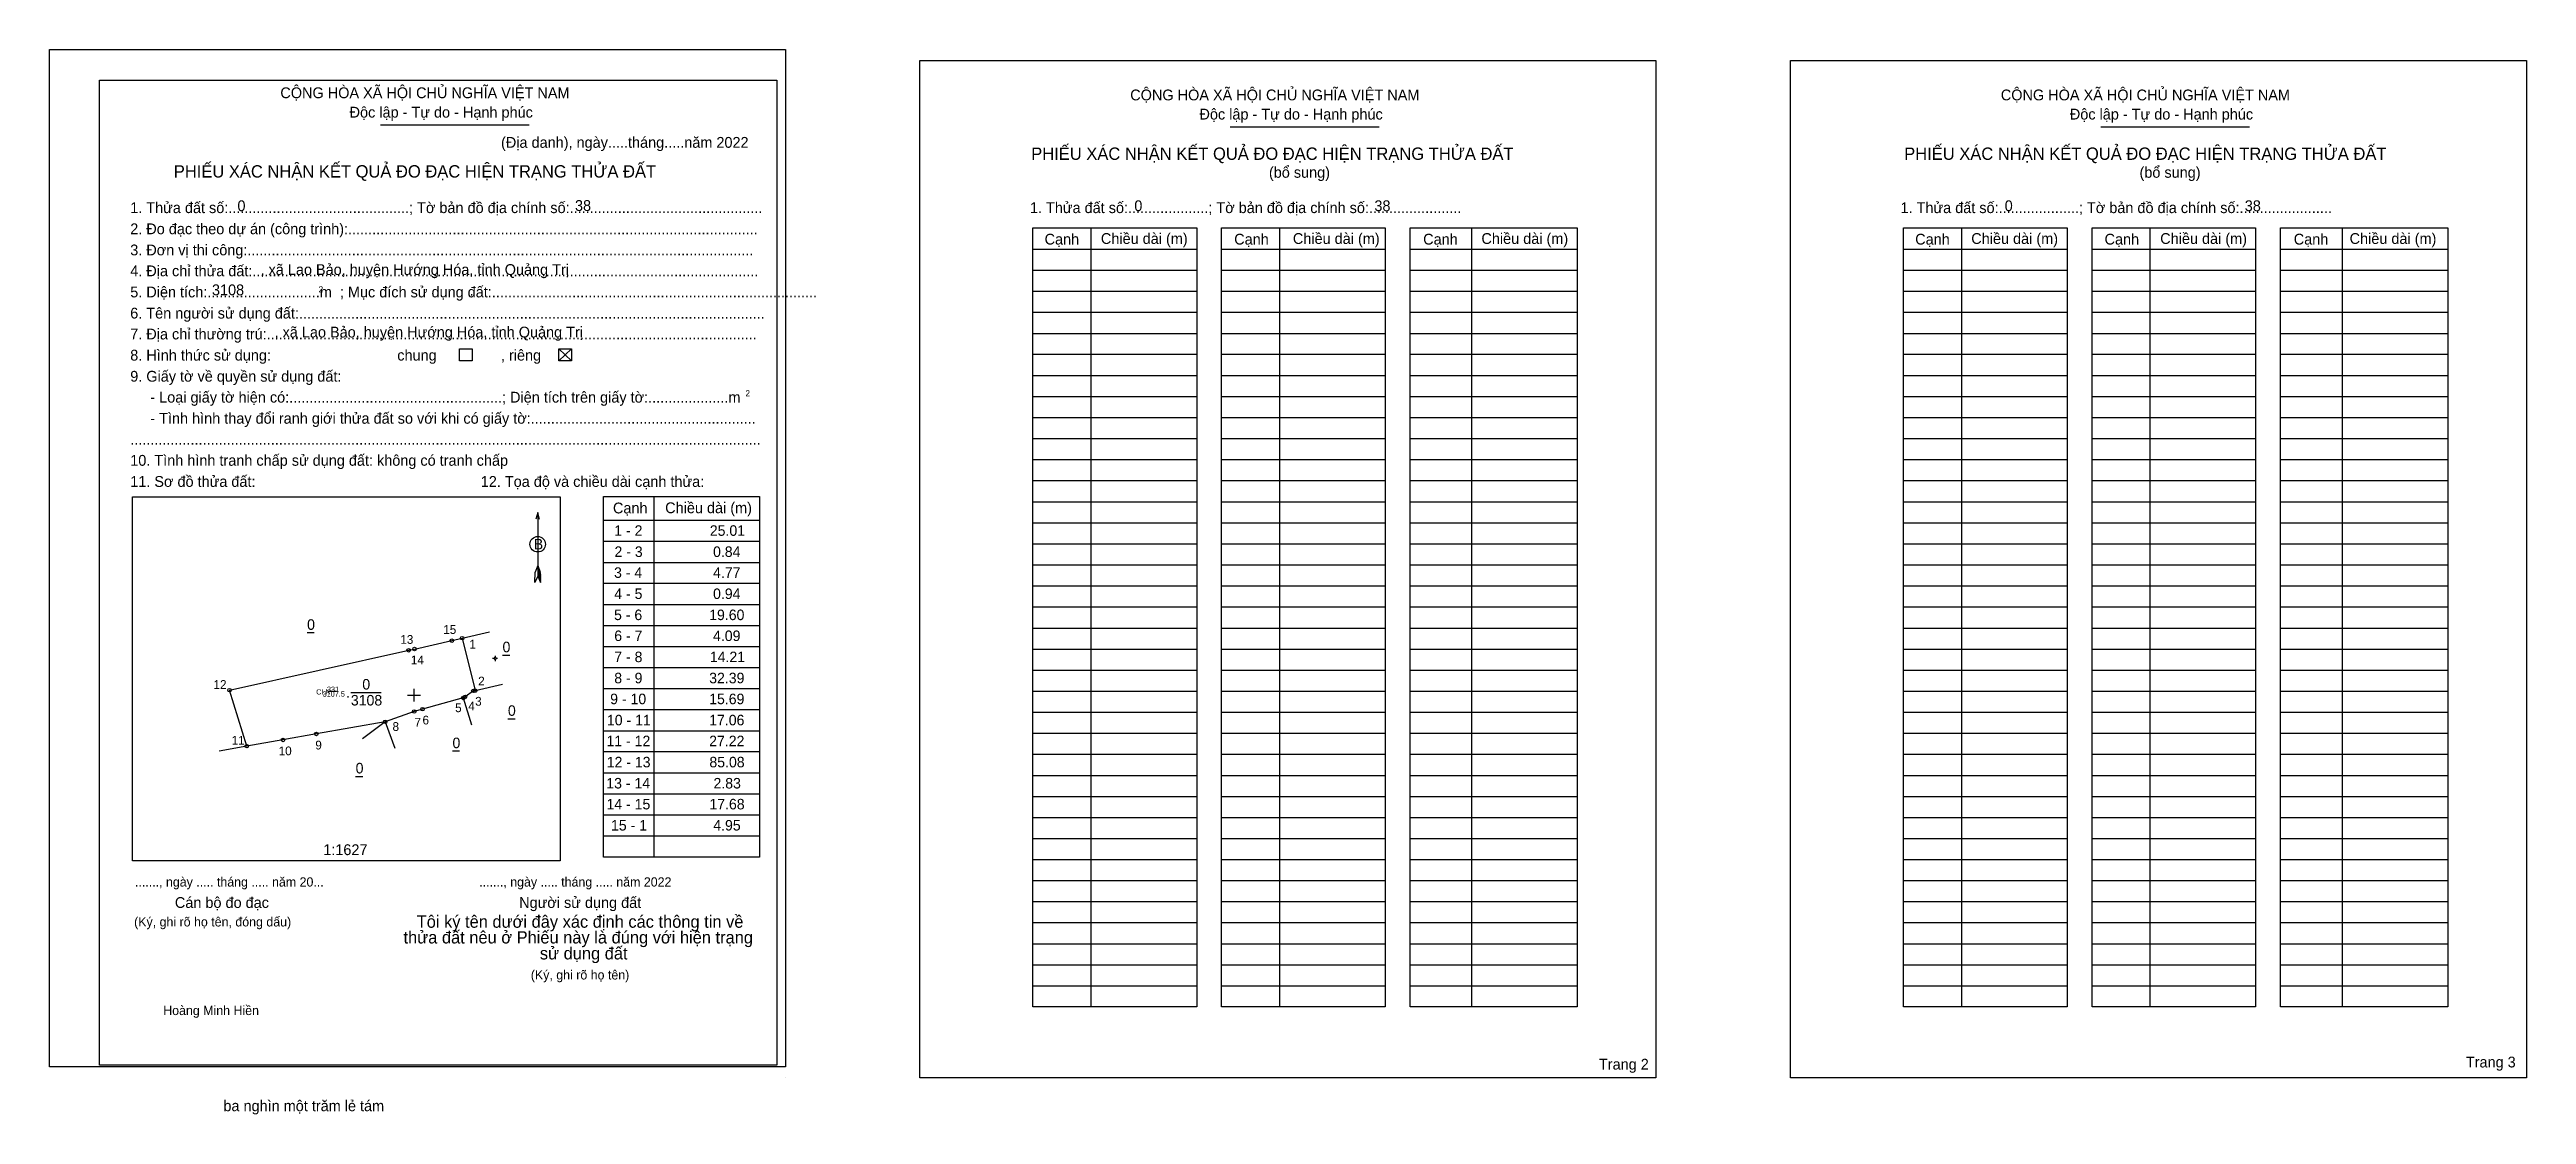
# Model space of a CAD drawing. Extents: x 534410 to 1431952, y 1835183 to 4830028.
# Drawn here: x 535931 to 537079, y 1836405 to 1836899 of the extents above.
import ezdxf

# ---------------------------------------------------------------- set-up
doc = ezdxf.new("R2010")
doc.units = 0
for name, color, linetype in [('Level 1', 7, 'Continuous'), ('Level 10', 7, 'Continuous'), ('Level 11', 7, 'Continuous'), ('Level 13', 7, 'Continuous'), ('Level 2', 7, 'Continuous'), ('Level 27', 7, 'Continuous'), ('Level 3', 7, 'Continuous'), ('Level 36', 7, 'Continuous'), ('Level 40', 7, 'Continuous'), ('Level 48', 7, 'Continuous'), ('Level 50', 7, 'Continuous'), ('Level 52', 7, 'Continuous'), ('Level 6', 7, 'Continuous'), ('Level 63', 7, 'Continuous'), ('Level 9', 7, 'Continuous')]:
    doc.layers.add(name, color=color, linetype=linetype)

msp = doc.modelspace()

# ---------------------------------------------------------------- linework, layer by layer
at = {"layer": 'Level 1'}
for p, q in [((535931, 1836894.4), (535931, 1836894.4)), ((536334.5, 1836894.4), (536334.5, 1836894.4)), ((536084.4, 1836864.5), (536153.4, 1836864.5)), ((536478.4, 1836863.6), (536547.4, 1836863.6)), ((536881.9, 1836863.6), (536950.9, 1836863.6)), ((536413.8, 1836816.7), (536413.8, 1836455.4)), ((536501.2, 1836816.7), (536501.2, 1836455.4)), ((536590.2, 1836816.7), (536590.2, 1836455.4)), ((536817.3, 1836816.7), (536817.3, 1836455.4)), ((536904.7, 1836816.7), (536904.7, 1836455.4)), ((536993.8, 1836816.7), (536993.8, 1836455.4)), ((536386.9, 1836806.9), (536462.8, 1836806.9)), ((536386.9, 1836797.1), (536462.8, 1836797.1)), ((536474.3, 1836806.9), (536550.2, 1836806.9)), ((536474.3, 1836797.1), (536550.2, 1836797.1)), ((536561.7, 1836806.9), (536639.2, 1836806.9)), ((536561.7, 1836797.1), (536639.2, 1836797.1)), ((536790.5, 1836806.9), (536866.3, 1836806.9)), ((536790.5, 1836797.1), (536866.3, 1836797.1)), ((536877.9, 1836806.9), (536953.7, 1836806.9)), ((536877.9, 1836797.1), (536953.7, 1836797.1)), ((536965.3, 1836806.9), (537042.8, 1836806.9)), ((536965.3, 1836797.1), (537042.8, 1836797.1)), ((536386.9, 1836787.4), (536462.8, 1836787.4)), ((536474.3, 1836787.4), (536550.2, 1836787.4)), ((536561.7, 1836787.4), (536639.2, 1836787.4)), ((536790.5, 1836787.4), (536866.3, 1836787.4)), ((536877.9, 1836787.4), (536953.7, 1836787.4)), ((536965.3, 1836787.4), (537042.8, 1836787.4)), ((536386.9, 1836777.6), (536462.8, 1836777.6)), ((536474.3, 1836777.6), (536550.2, 1836777.6)), ((536561.7, 1836777.6), (536639.2, 1836777.6)), ((536790.5, 1836777.6), (536866.3, 1836777.6)), ((536877.9, 1836777.6), (536953.7, 1836777.6)), ((536965.3, 1836777.6), (537042.8, 1836777.6)), ((536386.9, 1836767.8), (536462.8, 1836767.8)), ((536474.3, 1836767.8), (536550.2, 1836767.8)), ((536561.7, 1836767.8), (536639.2, 1836767.8)), ((536790.5, 1836767.8), (536866.3, 1836767.8)), ((536877.9, 1836767.8), (536953.7, 1836767.8)), ((536965.3, 1836767.8), (537042.8, 1836767.8)), ((536167.1, 1836760.6), (536173, 1836755.1)), ((536167.1, 1836755.1), (536173, 1836760.6)), ((536386.9, 1836758.1), (536462.8, 1836758.1)), ((536474.3, 1836758.1), (536550.2, 1836758.1)), ((536561.7, 1836758.1), (536639.2, 1836758.1)), ((536790.5, 1836758.1), (536866.3, 1836758.1)), ((536877.9, 1836758.1), (536953.7, 1836758.1)), ((536965.3, 1836758.1), (537042.8, 1836758.1)), ((536386.9, 1836748.3), (536462.8, 1836748.3)), ((536474.3, 1836748.3), (536550.2, 1836748.3)), ((536561.7, 1836748.3), (536639.2, 1836748.3)), ((536790.5, 1836748.3), (536866.3, 1836748.3)), ((536877.9, 1836748.3), (536953.7, 1836748.3)), ((536965.3, 1836748.3), (537042.8, 1836748.3)), ((536386.9, 1836738.5), (536462.8, 1836738.5)), ((536386.9, 1836728.8), (536462.8, 1836728.8)), ((536474.3, 1836738.5), (536550.2, 1836738.5)), ((536474.3, 1836728.8), (536550.2, 1836728.8)), ((536561.7, 1836738.5), (536639.2, 1836738.5)), ((536561.7, 1836728.8), (536639.2, 1836728.8)), ((536790.5, 1836738.5), (536866.3, 1836738.5)), ((536790.5, 1836728.8), (536866.3, 1836728.8)), ((536877.9, 1836738.5), (536953.7, 1836738.5)), ((536877.9, 1836728.8), (536953.7, 1836728.8)), ((536965.3, 1836738.5), (537042.8, 1836738.5)), ((536965.3, 1836728.8), (537042.8, 1836728.8)), ((536386.9, 1836719), (536462.8, 1836719)), ((536474.3, 1836719), (536550.2, 1836719)), ((536561.7, 1836719), (536639.2, 1836719)), ((536790.5, 1836719), (536866.3, 1836719)), ((536877.9, 1836719), (536953.7, 1836719)), ((536965.3, 1836719), (537042.8, 1836719)), ((536386.9, 1836709.3), (536462.8, 1836709.3)), ((536474.3, 1836709.3), (536550.2, 1836709.3)), ((536561.7, 1836709.3), (536639.2, 1836709.3)), ((536790.5, 1836709.3), (536866.3, 1836709.3)), ((536877.9, 1836709.3), (536953.7, 1836709.3)), ((536965.3, 1836709.3), (537042.8, 1836709.3)), ((536386.9, 1836699.5), (536462.8, 1836699.5)), ((536474.3, 1836699.5), (536550.2, 1836699.5)), ((536561.7, 1836699.5), (536639.2, 1836699.5)), ((536790.5, 1836699.5), (536866.3, 1836699.5)), ((536877.9, 1836699.5), (536953.7, 1836699.5)), ((536965.3, 1836699.5), (537042.8, 1836699.5)), ((535969.4, 1836692), (535969.4, 1836692)), ((536157.3, 1836684.7), (536157.3, 1836655.2)), ((536187.8, 1836681.2), (536260.2, 1836681.2)), ((536211.2, 1836692.1), (536211.2, 1836524.9)), ((536386.9, 1836689.7), (536462.8, 1836689.7)), ((536474.3, 1836689.7), (536550.2, 1836689.7)), ((536561.7, 1836689.7), (536639.2, 1836689.7)), ((536790.5, 1836689.7), (536866.3, 1836689.7)), ((536877.9, 1836689.7), (536953.7, 1836689.7)), ((536965.3, 1836689.7), (537042.8, 1836689.7)), ((536187.8, 1836671.4), (536260.2, 1836671.4)), ((536386.9, 1836680), (536462.8, 1836680)), ((536386.9, 1836670.2), (536462.8, 1836670.2)), ((536474.3, 1836680), (536550.2, 1836680)), ((536474.3, 1836670.2), (536550.2, 1836670.2)), ((536561.7, 1836680), (536639.2, 1836680)), ((536561.7, 1836670.2), (536639.2, 1836670.2)), ((536790.5, 1836680), (536866.3, 1836680)), ((536790.5, 1836670.2), (536866.3, 1836670.2)), ((536877.9, 1836680), (536953.7, 1836680)), ((536877.9, 1836670.2), (536953.7, 1836670.2)), ((536965.3, 1836680), (537042.8, 1836680)), ((536965.3, 1836670.2), (537042.8, 1836670.2)), ((536157.3, 1836660.1), (536156.1, 1836657.1)), ((536157.3, 1836660.1), (536158.5, 1836657.1)), ((536157.3, 1836659.6), (536158.5, 1836656.6)), ((536157.3, 1836659.2), (536158.5, 1836656.2)), ((536157.3, 1836658.8), (536158.6, 1836655.8)), ((536157.3, 1836658.4), (536158.6, 1836655.3)), ((536187.8, 1836661.6), (536260.2, 1836661.6)), ((536386.9, 1836660.4), (536462.8, 1836660.4)), ((536474.3, 1836660.4), (536550.2, 1836660.4)), ((536561.7, 1836660.4), (536639.2, 1836660.4)), ((536790.5, 1836660.4), (536866.3, 1836660.4)), ((536877.9, 1836660.4), (536953.7, 1836660.4)), ((536965.3, 1836660.4), (537042.8, 1836660.4)), ((536156, 1836652.2), (536156.1, 1836657.1)), ((536157.3, 1836655.2), (536156, 1836652.2)), ((536157.3, 1836657.9), (536158.6, 1836654.9)), ((536157.3, 1836657.5), (536158.6, 1836654.4)), ((536157.3, 1836657.1), (536158.6, 1836654)), ((536157.3, 1836656.7), (536158.6, 1836653.6)), ((536157.3, 1836656.2), (536158.6, 1836653.1)), ((536157.3, 1836655.8), (536158.6, 1836652.7)), ((536157.3, 1836655.2), (536158.6, 1836652.2)), ((536158.6, 1836652.2), (536158.5, 1836657.1)), ((536187.8, 1836651.9), (536260.2, 1836651.9)), ((536386.9, 1836650.7), (536462.8, 1836650.7)), ((536474.3, 1836650.7), (536550.2, 1836650.7)), ((536561.7, 1836650.7), (536639.2, 1836650.7)), ((536790.5, 1836650.7), (536866.3, 1836650.7)), ((536877.9, 1836650.7), (536953.7, 1836650.7)), ((536965.3, 1836650.7), (537042.8, 1836650.7)), ((536187.8, 1836642.1), (536260.2, 1836642.1)), ((536386.9, 1836640.9), (536462.8, 1836640.9)), ((536474.3, 1836640.9), (536550.2, 1836640.9)), ((536561.7, 1836640.9), (536639.2, 1836640.9)), ((536790.5, 1836640.9), (536866.3, 1836640.9)), ((536877.9, 1836640.9), (536953.7, 1836640.9)), ((536965.3, 1836640.9), (537042.8, 1836640.9)), ((536187.8, 1836632.3), (536260.2, 1836632.3)), ((536386.9, 1836631.1), (536462.8, 1836631.1)), ((536474.3, 1836631.1), (536550.2, 1836631.1)), ((536561.7, 1836631.1), (536639.2, 1836631.1)), ((536790.5, 1836631.1), (536866.3, 1836631.1)), ((536877.9, 1836631.1), (536953.7, 1836631.1)), ((536965.3, 1836631.1), (537042.8, 1836631.1)), ((536187.8, 1836622.6), (536260.2, 1836622.6)), ((536187.8, 1836612.8), (536260.2, 1836612.8)), ((536386.9, 1836621.4), (536462.8, 1836621.4)), ((536474.3, 1836621.4), (536550.2, 1836621.4)), ((536561.7, 1836621.4), (536639.2, 1836621.4)), ((536790.5, 1836621.4), (536866.3, 1836621.4)), ((536877.9, 1836621.4), (536953.7, 1836621.4)), ((536965.3, 1836621.4), (537042.8, 1836621.4)), ((536187.8, 1836603.1), (536260.2, 1836603.1)), ((536386.9, 1836611.6), (536462.8, 1836611.6)), ((536386.9, 1836601.9), (536462.8, 1836601.9)), ((536474.3, 1836611.6), (536550.2, 1836611.6)), ((536474.3, 1836601.9), (536550.2, 1836601.9)), ((536561.7, 1836611.6), (536639.2, 1836611.6)), ((536561.7, 1836601.9), (536639.2, 1836601.9)), ((536790.5, 1836611.6), (536866.3, 1836611.6)), ((536790.5, 1836601.9), (536866.3, 1836601.9)), ((536877.9, 1836611.6), (536953.7, 1836611.6)), ((536877.9, 1836601.9), (536953.7, 1836601.9)), ((536965.3, 1836611.6), (537042.8, 1836611.6)), ((536965.3, 1836601.9), (537042.8, 1836601.9)), ((536187.8, 1836593.3), (536260.2, 1836593.3)), ((536386.9, 1836592.1), (536462.8, 1836592.1)), ((536474.3, 1836592.1), (536550.2, 1836592.1)), ((536561.7, 1836592.1), (536639.2, 1836592.1)), ((536790.5, 1836592.1), (536866.3, 1836592.1)), ((536877.9, 1836592.1), (536953.7, 1836592.1)), ((536965.3, 1836592.1), (537042.8, 1836592.1)), ((536187.8, 1836583.5), (536260.2, 1836583.5)), ((536386.9, 1836582.3), (536462.8, 1836582.3)), ((536474.3, 1836582.3), (536550.2, 1836582.3)), ((536561.7, 1836582.3), (536639.2, 1836582.3)), ((536790.5, 1836582.3), (536866.3, 1836582.3)), ((536877.9, 1836582.3), (536953.7, 1836582.3)), ((536965.3, 1836582.3), (537042.8, 1836582.3)), ((536187.8, 1836573.8), (536260.2, 1836573.8)), ((536386.9, 1836572.6), (536462.8, 1836572.6)), ((536474.3, 1836572.6), (536550.2, 1836572.6)), ((536561.7, 1836572.6), (536639.2, 1836572.6)), ((536790.5, 1836572.6), (536866.3, 1836572.6)), ((536877.9, 1836572.6), (536953.7, 1836572.6)), ((536965.3, 1836572.6), (537042.8, 1836572.6)), ((536187.8, 1836564), (536260.2, 1836564)), ((536386.9, 1836562.8), (536462.8, 1836562.8)), ((536474.3, 1836562.8), (536550.2, 1836562.8)), ((536561.7, 1836562.8), (536639.2, 1836562.8)), ((536790.5, 1836562.8), (536866.3, 1836562.8)), ((536877.9, 1836562.8), (536953.7, 1836562.8)), ((536965.3, 1836562.8), (537042.8, 1836562.8)), ((536187.8, 1836554.2), (536260.2, 1836554.2)), ((536187.8, 1836544.5), (536260.2, 1836544.5)), ((536386.9, 1836553), (536462.8, 1836553)), ((536474.3, 1836553), (536550.2, 1836553)), ((536561.7, 1836553), (536639.2, 1836553)), ((536790.5, 1836553), (536866.3, 1836553)), ((536877.9, 1836553), (536953.7, 1836553)), ((536965.3, 1836553), (537042.8, 1836553)), ((536187.8, 1836534.7), (536260.2, 1836534.7)), ((536386.9, 1836543.3), (536462.8, 1836543.3)), ((536386.9, 1836533.5), (536462.8, 1836533.5)), ((536474.3, 1836543.3), (536550.2, 1836543.3)), ((536474.3, 1836533.5), (536550.2, 1836533.5)), ((536561.7, 1836543.3), (536639.2, 1836543.3)), ((536561.7, 1836533.5), (536639.2, 1836533.5)), ((536790.5, 1836543.3), (536866.3, 1836543.3)), ((536790.5, 1836533.5), (536866.3, 1836533.5)), ((536877.9, 1836543.3), (536953.7, 1836543.3)), ((536877.9, 1836533.5), (536953.7, 1836533.5)), ((536965.3, 1836543.3), (537042.8, 1836543.3)), ((536965.3, 1836533.5), (537042.8, 1836533.5)), ((536167.7, 1836523.1), (536167.7, 1836523.1)), ((536386.9, 1836523.7), (536462.8, 1836523.7)), ((536474.3, 1836523.7), (536550.2, 1836523.7)), ((536561.7, 1836523.7), (536639.2, 1836523.7)), ((536790.5, 1836523.7), (536866.3, 1836523.7)), ((536877.9, 1836523.7), (536953.7, 1836523.7)), ((536965.3, 1836523.7), (537042.8, 1836523.7)), ((536386.9, 1836514), (536462.8, 1836514)), ((536474.3, 1836514), (536550.2, 1836514)), ((536561.7, 1836514), (536639.2, 1836514)), ((536790.5, 1836514), (536866.3, 1836514)), ((536877.9, 1836514), (536953.7, 1836514)), ((536965.3, 1836514), (537042.8, 1836514)), ((536386.9, 1836504.2), (536462.8, 1836504.2)), ((536474.3, 1836504.2), (536550.2, 1836504.2)), ((536561.7, 1836504.2), (536639.2, 1836504.2)), ((536790.5, 1836504.2), (536866.3, 1836504.2)), ((536877.9, 1836504.2), (536953.7, 1836504.2)), ((536965.3, 1836504.2), (537042.8, 1836504.2)), ((536386.9, 1836494.5), (536462.8, 1836494.5)), ((536474.3, 1836494.5), (536550.2, 1836494.5)), ((536561.7, 1836494.5), (536639.2, 1836494.5)), ((536790.5, 1836494.5), (536866.3, 1836494.5)), ((536877.9, 1836494.5), (536953.7, 1836494.5)), ((536965.3, 1836494.5), (537042.8, 1836494.5)), ((536386.9, 1836484.7), (536462.8, 1836484.7)), ((536386.9, 1836474.9), (536462.8, 1836474.9)), ((536474.3, 1836484.7), (536550.2, 1836484.7)), ((536474.3, 1836474.9), (536550.2, 1836474.9)), ((536561.7, 1836484.7), (536639.2, 1836484.7)), ((536561.7, 1836474.9), (536639.2, 1836474.9)), ((536790.5, 1836484.7), (536866.3, 1836484.7)), ((536790.5, 1836474.9), (536866.3, 1836474.9)), ((536877.9, 1836484.7), (536953.7, 1836484.7)), ((536877.9, 1836474.9), (536953.7, 1836474.9)), ((536965.3, 1836484.7), (537042.8, 1836484.7)), ((536965.3, 1836474.9), (537042.8, 1836474.9)), ((536386.9, 1836465.2), (536462.8, 1836465.2)), ((536474.3, 1836465.2), (536550.2, 1836465.2)), ((536561.7, 1836465.2), (536639.2, 1836465.2)), ((536790.5, 1836465.2), (536866.3, 1836465.2)), ((536877.9, 1836465.2), (536953.7, 1836465.2)), ((536965.3, 1836465.2), (537042.8, 1836465.2)), ((536272.2, 1836422.5), (536272.2, 1836422.5)), ((536675.7, 1836422.5), (536675.7, 1836422.5))]:
    msp.add_line(p, q, dxfattribs=at)
for points in [[(536386.9, 1836816.7), (536462.8, 1836816.7), (536462.8, 1836455.4), (536386.9, 1836455.4)], [(536474.3, 1836816.7), (536550.2, 1836816.7), (536550.2, 1836455.4), (536474.3, 1836455.4)], [(536561.7, 1836816.7), (536639.2, 1836816.7), (536639.2, 1836455.4), (536561.7, 1836455.4)], [(536790.5, 1836816.7), (536866.3, 1836816.7), (536866.3, 1836455.4), (536790.5, 1836455.4)], [(536877.9, 1836816.7), (536953.7, 1836816.7), (536953.7, 1836455.4), (536877.9, 1836455.4)], [(536965.3, 1836816.7), (537042.8, 1836816.7), (537042.8, 1836455.4), (536965.3, 1836455.4)], [(535969.4, 1836692), (536167.7, 1836692), (536167.7, 1836523.1), (535969.4, 1836523.1)], [(536187.8, 1836692.1), (536260.2, 1836692.1), (536260.2, 1836524.9), (536187.8, 1836524.9)]]:
    msp.add_lwpolyline(points, close=True, dxfattribs=at)
msp.add_lwpolyline([(536158.1, 1836681.6), (536157.3, 1836684.7), (536156.4, 1836681.6)], dxfattribs=at)
msp.add_circle((536157.3, 1836670), 3.6, dxfattribs=at)
at = {"layer": 'Level 10'}
msp.add_lwpolyline([(536022.4, 1836576.3), (536014.4, 1836602.3), (536097.5, 1836620.8), (536100.2, 1836621.4), (536117.5, 1836625.3), (536122.3, 1836626.4), (536128.3, 1836602.1), (536127.5, 1836602), (536123.6, 1836599.2), (536122.8, 1836598.7), (536103.9, 1836593.5), (536100, 1836592.4), (536086.6, 1836587.6), (536054.7, 1836582), (536039.2, 1836579.2)], close=True, dxfattribs=at)
at = {"layer": 'Level 11'}
for centre in [(536117.5, 1836625.3), (536122.3, 1836626.4), (536097.5, 1836620.8), (536100.2, 1836621.4), (536014.4, 1836602.3), (536127.5, 1836602), (536128.3, 1836602.1), (536100, 1836592.4), (536103.9, 1836593.5), (536122.8, 1836598.7), (536123.6, 1836599.2), (536039.2, 1836579.2), (536054.7, 1836582), (536086.6, 1836587.6), (536022.4, 1836576.3), (536022.4, 1836576.3)]:
    msp.add_circle(centre, 0.814, dxfattribs=at)
at = {"layer": 'Level 2'}
for points in [[(535931, 1836899.5), (536272.2, 1836899.5), (536272.2, 1836427.6), (535931, 1836427.6)], [(536334.5, 1836894.4), (536675.7, 1836894.4), (536675.7, 1836422.5), (536334.5, 1836422.5)], [(536738.1, 1836894.4), (537079.3, 1836894.4), (537079.3, 1836422.5), (536738.1, 1836422.5)]]:
    msp.add_lwpolyline(points, close=True, dxfattribs=at)
at = {"layer": 'Level 27'}
for p, q in [((536122.3, 1836626.4), (536135, 1836629.3)), ((536128.3, 1836602.1), (536141, 1836605.1)), ((536122.8, 1836598.7), (536126.6, 1836586.3)), ((536086.6, 1836587.6), (536076.1, 1836579.8)), ((536086.6, 1836587.6), (536091, 1836575.4)), ((536022.4, 1836576.3), (536009.6, 1836574))]:
    msp.add_line(p, q, dxfattribs=at)
at = {"layer": 'Level 3'}
msp.add_lwpolyline([(535954.1, 1836885.3), (536268.1, 1836885.3), (536268.1, 1836428.4), (535954.1, 1836428.4)], close=True, dxfattribs=at)
at = {"layer": 'Level 40'}
for p, q in [((536136.9, 1836617), (536136.3, 1836617)), ((536137.6, 1836617.7), (536136.9, 1836617)), ((536136.9, 1836617), (536137.6, 1836616.4)), ((536137.6, 1836618.3), (536137.6, 1836617.7)), ((536138.2, 1836617), (536137.6, 1836617.7)), ((536137.6, 1836616.4), (536138.2, 1836617)), ((536137.6, 1836616.4), (536137.6, 1836615.8)), ((536138.6, 1836617), (536138.2, 1836617))]:
    msp.add_line(p, q, dxfattribs=at)
at = {"layer": 'Level 50'}
for points in [[(536121, 1836760.6), (536126.9, 1836760.6), (536126.9, 1836755.1), (536121, 1836755.1)], [(536167.1, 1836760.6), (536173, 1836760.6), (536173, 1836755.1), (536167.1, 1836755.1)]]:
    msp.add_lwpolyline(points, close=True, dxfattribs=at)
at = {"layer": 'Level 63'}
for p, q in [((536060.1, 1836601.9), (536064, 1836601.9)), ((536100, 1836597), (536100, 1836603)), ((536097, 1836600), (536103, 1836600))]:
    msp.add_line(p, q, dxfattribs=at)
at = {"layer": 'Level 9'}
for p, q in [((536050.4, 1836629), (536053.7, 1836629)), ((536141, 1836618.6), (536144.4, 1836618.6)), ((536070.7, 1836601.3), (536084.7, 1836601.3)), ((536143.5, 1836589), (536146.9, 1836589)), ((536117.8, 1836574.1), (536121.1, 1836574.1)), ((536072.9, 1836562.3), (536076.3, 1836562.3))]:
    msp.add_line(p, q, dxfattribs=at)

# ---------------------------------------------------------------- texts
at = {"layer": 'Level 1'}
for s, height, p in [('CỘNG HÒA XÃ HỘI CHỦ NGHĨA VIỆT NAM', 5.012, (536038, 1836876.9)), ('CỘNG HÒA XÃ HỘI CHỦ NGHĨA VIỆT NAM', 5.012, (536432, 1836875.9)), ('CỘNG HÒA XÃ HỘI CHỦ NGHĨA VIỆT NAM', 5.012, (536835.6, 1836875.9)), ('Độc lập - Tự do - Hạnh phúc', 5.012, (536070.1, 1836867.9)), ('Độc lập - Tự do - Hạnh phúc', 5.012, (536464.1, 1836867)), ('Độc lập - Tự do - Hạnh phúc', 5.012, (536867.6, 1836867)), ('(Địa danh), ngày.....tháng.....năm 2022', 5.012, (536140.3, 1836853.9)), ('PHIẾU XÁC NHẬN KẾT QUẢ ĐO ĐẠC HIỆN TRẠNG THỬA ĐẤT', 5.728, (536386.1, 1836848.3)), ('PHIẾU XÁC NHẬN KẾT QUẢ ĐO ĐẠC HIỆN TRẠNG THỬA ĐẤT', 5.728, (536790.8, 1836848.3)), ('PHIẾU XÁC NHẬN KẾT QUẢ ĐO ĐẠC HIỆN TRẠNG THỬA ĐẤT', 5.728, (535988.6, 1836840.1)), ('(bổ sung)', 5.01, (536496.3, 1836840)), ('(bổ sung)', 5.01, (536899.9, 1836840)), ('2. Đo đạc theo dự án (công trình):......................................................................................................', 5.0118, (535968.4, 1836813.8)), ('1. Thửa đất số:.............................................; Tờ bản đồ địa chính số:................................................', 5.0118, (535968.4, 1836823.6)), ('1. Thửa đất số:....................; Tờ bản đồ địa chính số:.......................', 5.012, (536385.5, 1836823.6)), ('1. Thửa đất số:....................; Tờ bản đồ địa chính số:.......................', 5.012, (536789.1, 1836823.6)), ('3. Đơn vị thi công:..............................................................................................................................', 5.0118, (535968.4, 1836804)), ('Cạnh', 5.01, (536392.3, 1836809)), ('Chiều dài (m)', 5.012, (536418.4, 1836809.3)), ('Cạnh', 5.01, (536480.2, 1836809)), ('Chiều dài (m)', 5.012, (536507.4, 1836809.3)), ('Cạnh', 5.01, (536567.8, 1836809)), ('Chiều dài (m)', 5.012, (536594.8, 1836809.3)), ('Cạnh', 5.01, (536795.9, 1836809)), ('Chiều dài (m)', 5.012, (536821.9, 1836809.3)), ('Cạnh', 5.01, (536883.7, 1836809)), ('Chiều dài (m)', 5.012, (536909.5, 1836809.3)), ('Cạnh', 5.01, (536971.4, 1836809)), ('Chiều dài (m)', 5.012, (536997.3, 1836809.3)), ('4. Địa chỉ thửa đất:..............................................................................................................................', 5.0118, (535968.4, 1836794.3)), ('5. Diện tích:............................m  ; Mục đích sử dụng đất:.................................................................................', 5.0118, (535968.4, 1836784.5)), ('2', 2.86, (536055.7, 1836786.8)), ('6. Tên người sử dụng đất:....................................................................................................................', 5.0118, (535968.4, 1836774.7)), ('7. Địa chỉ thường trú:..........................................................................................................................', 5.0118, (535968.4, 1836765)), ('9. Giấy tờ về quyền sử dụng đất:', 5.012, (535968.4, 1836745.4)), ('chung                , riêng', 5.012, (536092.2, 1836755.2)), ('     - Loại giấy tờ hiện có:.....................................................; Diện tích trên giấy tờ:....................m', 5.0118, (535968.4, 1836735.7)), ('2', 2.86, (536253.6, 1836738.6)), ('     - Tình hình thay đổi ranh giới thửa đất so với khi có giấy tờ:........................................................', 5.0118, (535968.4, 1836725.9)), ('.............................................................................................................................................................', 5.0118, (535968.4, 1836716.2)), ('10. Tình hình tranh chấp sử dụng đất: không có tranh chấp', 5.012, (535968.4, 1836706.4)), ('11. Sơ đồ thửa đất:', 5.012, (535968.4, 1836696.6)), ('12. Tọa độ và chiều dài cạnh thửa:', 5.012, (536130.9, 1836696.6)), ('Cạnh', 5.01, (536192.2, 1836684.3)), ('Chiều dài (m)', 5.012, (536216.4, 1836684.4)), ('B', 4.88, (536155.5, 1836667.6)), ('CLN', 2.44, (536054.6, 1836600.3)), ('3107.5', 2.44, (536057.6, 1836599.3)), ('331', 2.44, (536059.6, 1836601.5)), ('......., ngày ..... tháng ..... năm 20...', 4.296, (535970.6, 1836511.2)), ('......., ngày ..... tháng ..... năm 2022', 4.296, (536130.2, 1836511.2)), ('(Ký, ghi rõ họ tên, đóng dấu)', 4.296, (535970.2, 1836492.7)), ('Cán bộ đo đạc', 5.012, (535989.1, 1836501.3)), ('Tôi ký tên dưới đây xác định các thông tin về', 5.695, (536101.2, 1836492.1)), ('Người sử dụng đất', 5.012, (536148.7, 1836501.3)), ('thửa đất nêu ở Phiếu này là đúng với hiện trạng', 5.695, (536095.1, 1836484.8)), ('sử dụng đất', 5.695, (536158.3, 1836477.4)), ('(Ký, ghi rõ họ tên)', 4.296, (536154.1, 1836468.1)), ('Hoàng Minh Hiền', 4.296, (535983.7, 1836451.6)), ('Trang 2', 5.01, (536649.3, 1836426.3)), ('Trang 3', 5.01, (537051.2, 1836427.3))]:
    msp.add_text(s, height=height, dxfattribs=at).set_placement(p)
at = {"layer": 'Level 13'}
for s, p in [('0', (536076, 1836602.6)), ('.', (536068.4, 1836598.9)), ('3108', (536070.7, 1836595.2))]:
    msp.add_text(s, height=4.88, dxfattribs=at).set_placement(p)
at = {"layer": 'Level 36'}
for p in [(536050.4, 1836630.3), (536141, 1836619.9), (536143.5, 1836590.4), (536117.8, 1836575.4), (536072.9, 1836563.7)]:
    msp.add_text('0', height=4.88, dxfattribs=at).set_placement(p)
at = {"layer": 'Level 48'}
msp.add_text('8. Hình thức sử dụng:', height=5.012, dxfattribs=at).set_placement((535968.4, 1836755.2))
at = {"layer": 'Level 52'}
for s, p in [('1 - 2', (536192.8, 1836673.9)), ('25.01', (536237.1, 1836673.9)), ('3 - 4', (536192.7, 1836654.4)), ('2 - 3', (536192.9, 1836664.1)), ('4.77', (536238.6, 1836654.4)), ('0.84', (536238.6, 1836664.1)), ('4 - 5', (536192.8, 1836644.6)), ('0.94', (536238.6, 1836644.6)), ('5 - 6', (536192.7, 1836634.8)), ('19.60', (536236.8, 1836634.8)), ('6 - 7', (536192.8, 1836625.1)), ('4.09', (536238.6, 1836625.1)), ('7 - 8', (536192.8, 1836615.3)), ('14.21', (536237.1, 1836615.3)), ('8 - 9', (536192.8, 1836605.5)), ('32.39', (536236.8, 1836605.5)), ('10 - 11', (536189.4, 1836586)), ('9 - 10', (536190.9, 1836595.8)), ('15.69', (536236.8, 1836595.8)), ('17.06', (536236.8, 1836586)), ('11 - 12', (536189.2, 1836576.3)), ('27.22', (536236.8, 1836576.3)), ('12 - 13', (536189.3, 1836566.5)), ('85.08', (536236.9, 1836566.5)), ('13 - 14', (536189.1, 1836556.7)), ('2.83', (536238.8, 1836556.7)), ('14 - 15', (536189.2, 1836547)), ('17.68', (536236.9, 1836547)), ('15 - 1', (536191.3, 1836537.2)), ('4.95', (536238.7, 1836537.2))]:
    msp.add_text(s, height=4.88, dxfattribs=at).set_placement(p)
at = {"layer": 'Level 6'}
for s, height, p in [('0', 5.01, (536018.1, 1836824.5)), ('38', 5.01, (536174.6, 1836824.6)), ('0', 5.01, (536433.9, 1836824.5)), ('38', 5.01, (536545.2, 1836824.5)), ('0', 5.01, (536837.4, 1836824.5)), ('38', 5.01, (536948.7, 1836824.5)), (', xã Lao Bảo, huyện Hướng Hóa, tỉnh Quảng Trị', 5.012, (536028.8, 1836794.9)), ('3108', 5.01, (536006.3, 1836785.5)), ('.', 5.01, (536125.7, 1836785.3)), (', xã Lao Bảo, huyện Hướng Hóa, tỉnh Quảng Trị', 5.012, (536035.3, 1836765.9)), ('1:1627', 5.01, (536057.9, 1836525.8)), ('ba nghìn một trăm lẻ tám', 5.012, (536011.6, 1836407))]:
    msp.add_text(s, height=height, dxfattribs=at).set_placement(p)
at = {"layer": 'Level 9'}
for s, p in [('13', (536093.6, 1836623.8)), ('15', (536113.5, 1836628.4)), ('1', (536125.6, 1836621.6)), ('14', (536098.5, 1836614.3)), ('12', (536007, 1836602.9)), ('2', (536129.7, 1836604.5)), ('7', (536100.2, 1836585.4)), ('6', (536103.9, 1836586.4)), ('5', (536119, 1836592.1)), ('4', (536125.1, 1836592.9)), ('3', (536128.3, 1836595.1)), ('11', (536015.4, 1836577)), ('9', (536054.2, 1836574.8)), ('8', (536090, 1836583.4)), ('10', (536037.2, 1836572.1))]:
    msp.add_text(s, height=4.07, dxfattribs=at).set_placement(p)

doc.saveas('drawing.dxf')
